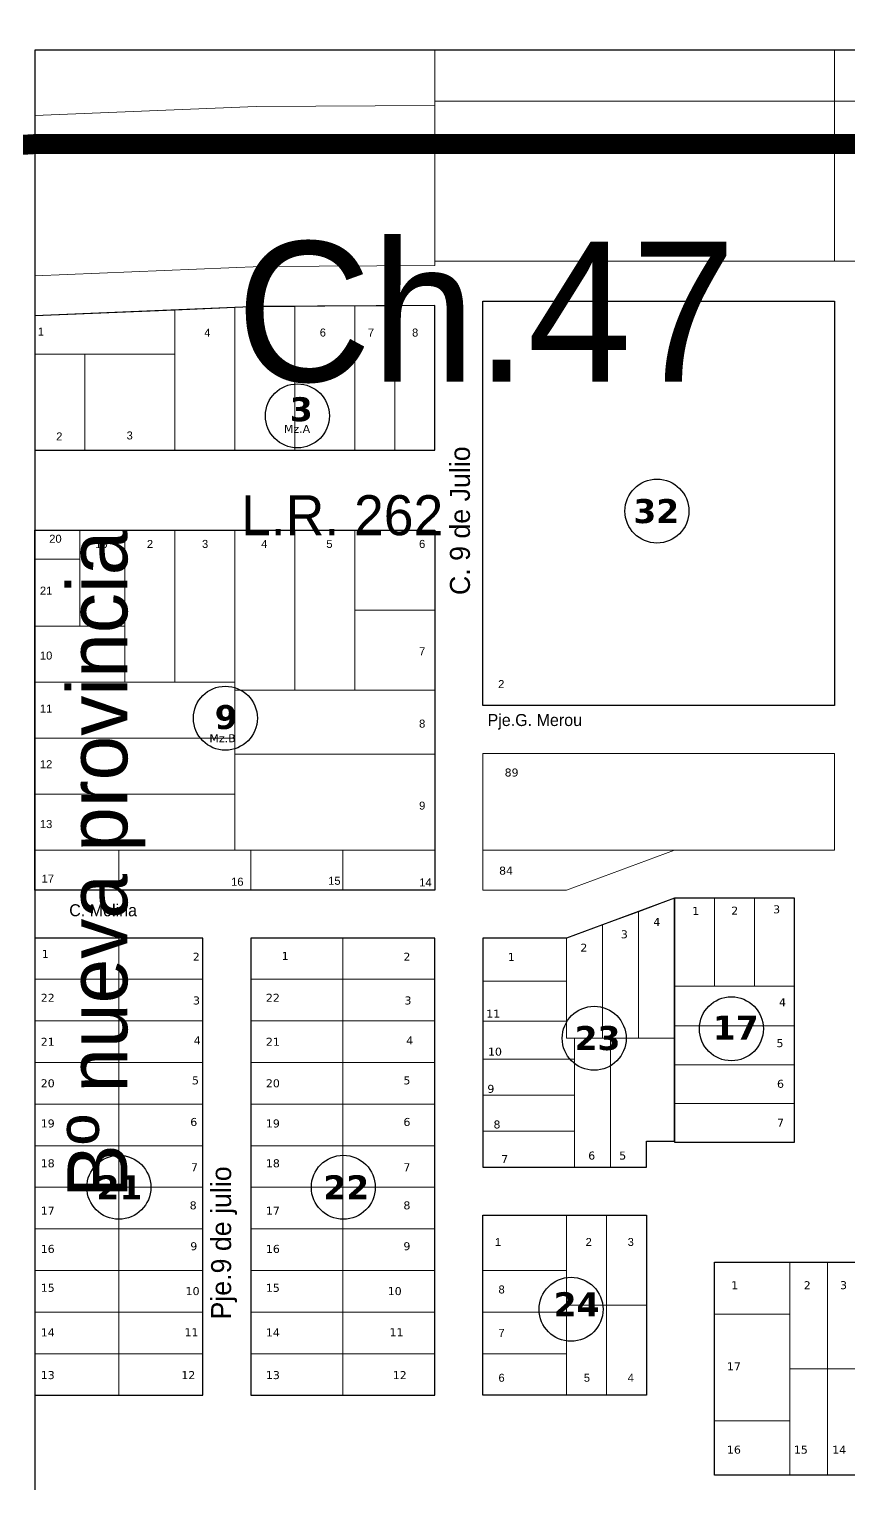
# Model space of a CAD drawing. Header units: millimetres. Extents: x 0 to 6558, y 60 to 10727.
# Drawn here: x 2198.5 to 2403.6, y 7036.7 to 7400.4 of the extents above; entities that cross this region are included whole.
import ezdxf

# ---------------------------------------------------------------- set-up
doc = ezdxf.new("R2010")
doc.units = ezdxf.units.MM
doc.linetypes.add('ACAD_ISO04W100', pattern=[30, 24, -3, 0, -3])
for name, color, linetype, lineweight in [('0 FERROCARRIL', 5, 'Continuous', 18), ('0 NOMBRE DE BARRIOS', 251, 'Continuous', 35), ('0 N° CHACRAS', 253, 'Continuous', 35), ('0 N° DE PARCELA', 255, 'Continuous', 25), ('0 SIG - PARCELAS', 252, 'Continuous', 18)]:
    doc.layers.add(name, color=color, linetype=linetype, lineweight=lineweight)
for name, color, linetype in [('0 NOMBRE DE CALLES', 255, 'Continuous'), ('0 N° DE MANZANA', 255, 'Continuous'), ('0 Nº DE LOTE', 251, 'Continuous'), ('0 SIG - CHACRAS', 253, 'Continuous'), ('0 SIG - MANZANAS', 253, 'Continuous')]:
    doc.layers.add(name, color=color, linetype=linetype)
doc.styles.get("Standard").update_dxf_attribs({"font": 'arial.ttf'})
doc.styles.add('STYLE1', font='arial.ttf')

msp = doc.modelspace()

# ---------------------------------------------------------------- linework, layer by layer
at = {"layer": '0 FERROCARRIL', "color": 253, "linetype": 'ACAD_ISO04W100', "const_width": 5}
msp.add_lwpolyline([(109.624, 6684.639), (525.882, 6828.094), (942.14, 6971.549), (1174.005, 7049.313), (1449.871, 7141.835), (1869.827, 7294.051), (2014.038, 7345.499, -0.0608028), (2199.979, 7371.655), (2736.887, 7371.655, 0.0947228), (2818.9, 7395.432), (2901.999, 7425.105), (3179.979, 7514.739), (3199.979, 7521.095), (4019.364, 7784.447, -0.1059511), (4109.937, 7793.522), (4204, 7793.522)], format="xyb", dxfattribs=at)
at = {"layer": '0 N° DE MANZANA'}
for centre in [(2265.632, 7303.716), (2355.568, 7279.901), (2247.622, 7228.128), (2374.185, 7150.476), (2339.863, 7148.105), (2220.979, 7110.855), (2277.118, 7110.855), (2334.078, 7080.351)]:
    msp.add_circle(centre, 8, dxfattribs=at)
at = {"layer": '0 SIG - CHACRAS'}
msp.add_lwpolyline([(2199.979, 6415.105), (3179.979, 6415.105), (3179.979, 7395.105), (2199.979, 7395.105)], close=True, dxfattribs=at)
at = {"layer": '0 SIG - MANZANAS'}
for points in [[(2311.979, 7332.405), (2399.979, 7332.405), (2399.979, 7231.305), (2311.979, 7231.305)], [(2311.979, 7332.405), (2399.979, 7332.405), (2399.979, 7231.305), (2311.979, 7231.305)], [(2199.979, 7328.735), (2199.979, 7295.105), (2299.979, 7295.105), (2299.979, 7331.325), (2255.992, 7331.02), (2199.979, 7328.735)], [(2199.979, 7275.105), (2299.979, 7275.105), (2299.979, 7185.105), (2199.979, 7185.105)], [(2359.979, 7122.105), (2389.979, 7122.105), (2389.979, 7183.105), (2359.979, 7183.105)], [(2199.979, 7058.855), (2241.979, 7058.855), (2241.979, 7173.105), (2199.979, 7173.105)], [(2253.979, 7058.855), (2299.979, 7058.855), (2299.979, 7173.105), (2253.979, 7173.105)], [(2311.979, 7103.855), (2352.979, 7103.855), (2352.979, 7058.855), (2311.979, 7058.855)], [(2369.979, 7092.105), (2454.579, 7092.105), (2454.579, 7038.855), (2369.979, 7038.855)]]:
    msp.add_lwpolyline(points, close=True, dxfattribs=at)
msp.add_lwpolyline([(2311.979, 7173.105), (2311.979, 7115.855), (2352.979, 7115.855), (2352.979, 7122.355), (2359.979, 7122.355), (2359.979, 7183.105), (2332.979, 7173.105), (2311.979, 7173.105)], dxfattribs=at)
at = {"layer": '0 SIG - PARCELAS'}
for p, q in [((2199.979, 7275.105), (2199.979, 7267.905)), ((2199.979, 7267.905), (2211.229, 7267.905))]:
    msp.add_line(p, q, dxfattribs=at)
for points in [[(2199.979, 7395.105), (2199.979, 7378.775), (2255.353, 7381.034), (2299.979, 7381.325), (2299.979, 7395.105)], [(2399.979, 7382.405), (2299.979, 7382.405), (2299.979, 7395.105), (2399.979, 7395.105)], [(2576.579, 7382.405), (2399.979, 7382.405), (2399.979, 7395.105), (2576.579, 7395.105)], [(2299.979, 7381.325), (2255.353, 7381.034), (2199.979, 7378.775), (2199.979, 7338.735), (2256.532, 7341.042), (2299.979, 7341.325)], [(2399.979, 7342.405), (2576.579, 7342.405), (2576.579, 7382.405), (2399.979, 7382.405)], [(2311.979, 7332.405), (2399.979, 7332.405), (2399.979, 7231.305), (2311.979, 7231.305)], [(2234.979, 7319.105), (2234.979, 7330.163), (2199.979, 7328.735), (2199.979, 7319.105)], [(2279.979, 7331.186), (2264.979, 7331.082), (2264.979, 7295.105), (2279.979, 7295.105)], [(2199.979, 7319.105), (2212.479, 7319.105), (2212.479, 7295.105), (2199.979, 7295.105)], [(2212.479, 7319.105), (2234.979, 7319.105), (2234.979, 7295.105), (2212.479, 7295.105)], [(2211.229, 7275.105), (2199.979, 7275.105), (2199.979, 7251.105), (2211.229, 7251.105)], [(2199.979, 7275.105), (2211.229, 7275.105), (2211.229, 7267.905), (2199.979, 7267.905)], [(2222.479, 7275.105), (2211.229, 7275.105), (2211.229, 7251.105), (2222.479, 7251.105)], [(2222.479, 7237.105), (2234.979, 7237.105), (2234.979, 7275.105), (2222.479, 7275.105)], [(2234.979, 7237.105), (2249.979, 7237.105), (2249.979, 7275.105), (2234.979, 7275.105)], [(2249.979, 7275.105), (2264.979, 7275.105), (2264.979, 7235.105), (2249.979, 7235.105)], [(2264.979, 7275.105), (2279.979, 7275.105), (2279.979, 7235.105), (2264.979, 7235.105)], [(2279.979, 7255.105), (2299.979, 7255.105), (2299.979, 7275.105), (2279.979, 7275.105)], [(2199.979, 7267.905), (2211.229, 7267.905), (2211.229, 7251.105), (2199.979, 7251.105)], [(2279.979, 7235.105), (2299.979, 7235.105), (2299.979, 7255.105), (2279.979, 7255.105)], [(2199.979, 7237.105), (2222.479, 7237.105), (2222.479, 7251.105), (2199.979, 7251.105)], [(2199.979, 7223.105), (2249.979, 7223.105), (2249.979, 7237.105), (2199.979, 7237.105)], [(2249.979, 7219.105), (2299.979, 7219.105), (2299.979, 7235.105), (2249.979, 7235.105)], [(2199.979, 7209.105), (2249.979, 7209.105), (2249.979, 7223.105), (2199.979, 7223.105)], [(2249.979, 7195.105), (2299.979, 7195.105), (2299.979, 7219.105), (2249.979, 7219.105)], [(2311.979, 7219.305), (2399.979, 7219.305), (2399.979, 7195.105), (2311.979, 7195.105)], [(2199.979, 7195.105), (2249.979, 7195.105), (2249.979, 7209.105), (2199.979, 7209.105)], [(2199.979, 7185.105), (2220.979, 7185.105), (2220.979, 7195.105), (2199.979, 7195.105)], [(2220.979, 7185.105), (2253.979, 7185.105), (2253.979, 7195.105), (2220.979, 7195.105)], [(2253.979, 7185.105), (2276.979, 7185.105), (2276.979, 7195.105), (2253.979, 7195.105)], [(2276.979, 7185.105), (2299.979, 7185.105), (2299.979, 7195.105), (2276.979, 7195.105)], [(2350.979, 7179.725), (2350.979, 7148.105), (2359.979, 7148.105), (2359.979, 7183.105)], [(2359.979, 7161.105), (2369.979, 7161.105), (2369.979, 7183.105), (2359.979, 7183.105)], [(2369.979, 7161.105), (2379.979, 7161.105), (2379.979, 7183.105), (2369.979, 7183.105)], [(2379.979, 7161.105), (2389.979, 7161.105), (2389.979, 7183.105), (2379.979, 7183.105)], [(2341.979, 7176.435), (2341.979, 7148.105), (2350.979, 7148.105), (2350.979, 7179.725)], [(2332.979, 7173.105), (2332.979, 7148.105), (2341.979, 7148.105), (2341.979, 7176.435)], [(2199.979, 7162.855), (2220.979, 7162.855), (2220.979, 7173.105), (2199.979, 7173.105)], [(2220.979, 7162.855), (2241.979, 7162.855), (2241.979, 7173.105), (2220.979, 7173.105)], [(2276.979, 7162.855), (2253.979, 7162.855), (2253.979, 7173.105), (2276.979, 7173.105)], [(2276.979, 7162.855), (2299.979, 7162.855), (2299.979, 7173.105), (2276.979, 7173.105)], [(2311.979, 7162.355), (2332.979, 7162.355), (2332.979, 7173.105), (2311.979, 7173.105)], [(2199.979, 7152.455), (2220.979, 7152.455), (2220.979, 7162.855), (2199.979, 7162.855)], [(2220.979, 7152.455), (2241.979, 7152.455), (2241.979, 7162.855), (2220.979, 7162.855)], [(2253.979, 7152.455), (2276.979, 7152.455), (2276.979, 7162.855), (2253.979, 7162.855)], [(2276.979, 7152.455), (2299.979, 7152.455), (2299.979, 7162.855), (2276.979, 7162.855)], [(2311.979, 7152.355), (2332.979, 7152.355), (2332.979, 7162.355), (2311.979, 7162.355)], [(2359.979, 7151.205), (2389.979, 7151.205), (2389.979, 7161.105), (2359.979, 7161.105)], [(2199.979, 7142.055), (2220.979, 7142.055), (2220.979, 7152.455), (2199.979, 7152.455)], [(2220.979, 7142.055), (2241.979, 7142.055), (2241.979, 7152.455), (2220.979, 7152.455)], [(2253.979, 7142.055), (2276.979, 7142.055), (2276.979, 7152.455), (2253.979, 7152.455)], [(2276.979, 7142.055), (2299.979, 7142.055), (2299.979, 7152.455), (2276.979, 7152.455)], [(2311.979, 7142.855), (2334.979, 7142.855), (2334.979, 7148.105), (2332.979, 7148.105), (2332.979, 7152.355), (2311.979, 7152.355)], [(2359.979, 7141.505), (2389.979, 7141.505), (2389.979, 7151.205), (2359.979, 7151.205)], [(2334.979, 7115.855), (2343.979, 7115.855), (2343.979, 7148.105), (2334.979, 7148.105)], [(2343.979, 7148.105), (2343.979, 7115.855), (2352.979, 7115.855), (2352.979, 7122.355), (2359.979, 7122.355), (2359.979, 7148.105)], [(2199.979, 7131.655), (2220.979, 7131.655), (2220.979, 7142.055), (2199.979, 7142.055)], [(2220.979, 7131.655), (2241.979, 7131.655), (2241.979, 7142.055), (2220.979, 7142.055)], [(2253.979, 7131.655), (2276.979, 7131.655), (2276.979, 7142.055), (2253.979, 7142.055)], [(2276.979, 7131.655), (2299.979, 7131.655), (2299.979, 7142.055), (2276.979, 7142.055)], [(2311.979, 7133.855), (2334.979, 7133.855), (2334.979, 7142.855), (2311.979, 7142.855)], [(2359.979, 7131.805), (2389.979, 7131.805), (2389.979, 7141.505), (2359.979, 7141.505)], [(2311.979, 7124.855), (2334.979, 7124.855), (2334.979, 7133.855), (2311.979, 7133.855)], [(2199.979, 7121.255), (2220.979, 7121.255), (2220.979, 7131.655), (2199.979, 7131.655)], [(2220.979, 7121.255), (2241.979, 7121.255), (2241.979, 7131.655), (2220.979, 7131.655)], [(2253.979, 7121.255), (2276.979, 7121.255), (2276.979, 7131.655), (2253.979, 7131.655)], [(2276.979, 7121.255), (2299.979, 7121.255), (2299.979, 7131.655), (2276.979, 7131.655)], [(2359.979, 7122.105), (2389.979, 7122.105), (2389.979, 7131.805), (2359.979, 7131.805)], [(2311.979, 7115.855), (2334.979, 7115.855), (2334.979, 7124.855), (2311.979, 7124.855)], [(2199.979, 7110.855), (2220.979, 7110.855), (2220.979, 7121.255), (2199.979, 7121.255)], [(2220.979, 7110.855), (2241.979, 7110.855), (2241.979, 7121.255), (2220.979, 7121.255)], [(2253.979, 7110.855), (2276.979, 7110.855), (2276.979, 7121.255), (2253.979, 7121.255)], [(2276.979, 7110.855), (2299.979, 7110.855), (2299.979, 7121.255), (2276.979, 7121.255)], [(2199.979, 7100.455), (2220.979, 7100.455), (2220.979, 7110.855), (2199.979, 7110.855)], [(2220.979, 7100.455), (2241.979, 7100.455), (2241.979, 7110.855), (2220.979, 7110.855)], [(2253.979, 7100.455), (2276.979, 7100.455), (2276.979, 7110.855), (2253.979, 7110.855)], [(2276.979, 7100.455), (2299.979, 7100.455), (2299.979, 7110.855), (2276.979, 7110.855)], [(2332.979, 7090.055), (2311.979, 7090.055), (2311.979, 7103.855), (2332.979, 7103.855)], [(2332.979, 7081.355), (2342.979, 7081.355), (2342.979, 7103.855), (2332.979, 7103.855)], [(2342.979, 7081.355), (2352.979, 7081.355), (2352.979, 7103.855), (2342.979, 7103.855)], [(2199.979, 7090.055), (2220.979, 7090.055), (2220.979, 7100.455), (2199.979, 7100.455)], [(2220.979, 7090.055), (2241.979, 7090.055), (2241.979, 7100.455), (2220.979, 7100.455)], [(2253.979, 7090.055), (2276.979, 7090.055), (2276.979, 7100.455), (2253.979, 7100.455)], [(2276.979, 7090.055), (2299.979, 7090.055), (2299.979, 7100.455), (2276.979, 7100.455)], [(2369.979, 7092.105), (2388.779, 7092.105), (2388.779, 7079.105), (2369.979, 7079.105)], [(2388.779, 7092.105), (2398.179, 7092.105), (2398.179, 7065.505), (2388.779, 7065.505)], [(2398.179, 7092.105), (2407.579, 7092.105), (2407.579, 7065.505), (2398.179, 7065.505)], [(2199.979, 7079.655), (2220.979, 7079.655), (2220.979, 7090.055), (2199.979, 7090.055)], [(2220.979, 7079.655), (2241.979, 7079.655), (2241.979, 7090.055), (2220.979, 7090.055)], [(2253.979, 7079.655), (2276.979, 7079.655), (2276.979, 7090.055), (2253.979, 7090.055)], [(2276.979, 7079.655), (2299.979, 7079.655), (2299.979, 7090.055), (2276.979, 7090.055)], [(2311.979, 7079.655), (2332.979, 7079.655), (2332.979, 7090.055), (2311.979, 7090.055)], [(2332.979, 7058.855), (2342.979, 7058.855), (2342.979, 7081.355), (2332.979, 7081.355)], [(2342.979, 7058.855), (2352.979, 7058.855), (2352.979, 7081.355), (2342.979, 7081.355)], [(2199.979, 7069.255), (2220.979, 7069.255), (2220.979, 7079.655), (2199.979, 7079.655)], [(2220.979, 7069.255), (2241.979, 7069.255), (2241.979, 7079.655), (2220.979, 7079.655)], [(2253.979, 7069.255), (2276.979, 7069.255), (2276.979, 7079.655), (2253.979, 7079.655)], [(2276.979, 7069.255), (2299.979, 7069.255), (2299.979, 7079.655), (2276.979, 7079.655)], [(2311.979, 7069.255), (2332.979, 7069.255), (2332.979, 7079.655), (2311.979, 7079.655)], [(2369.979, 7079.105), (2388.779, 7079.105), (2388.779, 7052.455), (2369.979, 7052.455)], [(2199.979, 7058.855), (2220.979, 7058.855), (2220.979, 7069.255), (2199.979, 7069.255)], [(2220.979, 7058.855), (2241.979, 7058.855), (2241.979, 7069.255), (2220.979, 7069.255)], [(2253.979, 7058.855), (2276.979, 7058.855), (2276.979, 7069.255), (2253.979, 7069.255)], [(2276.979, 7058.855), (2299.979, 7058.855), (2299.979, 7069.255), (2276.979, 7069.255)], [(2311.979, 7058.855), (2332.979, 7058.855), (2332.979, 7069.255), (2311.979, 7069.255)], [(2388.779, 7065.505), (2398.179, 7065.505), (2398.179, 7038.855), (2388.779, 7038.855)], [(2398.179, 7065.505), (2407.579, 7065.505), (2407.579, 7038.855), (2398.179, 7038.855)], [(2369.979, 7052.455), (2388.779, 7052.455), (2388.779, 7038.855), (2369.979, 7038.855)]]:
    msp.add_lwpolyline(points, close=True, dxfattribs=at)
for points in [[(2199.979, 7395.105), (2199.979, 7342.405)], [(2299.979, 7382.405), (2299.979, 7342.405), (2399.979, 7342.405), (2399.979, 7382.405), (2299.979, 7382.405)], [(2249.979, 7330.775), (2234.979, 7330.163), (2234.979, 7295.105), (2249.979, 7295.105), (2249.979, 7330.775)], [(2264.979, 7331.082), (2255.992, 7331.02), (2249.979, 7330.775), (2249.979, 7295.105), (2264.979, 7295.105), (2264.979, 7331.082)], [(2289.979, 7331.255), (2279.979, 7331.186), (2279.979, 7295.105), (2289.979, 7295.105), (2289.979, 7331.255)], [(2299.979, 7331.325), (2289.979, 7331.255), (2289.979, 7295.105), (2299.979, 7295.105), (2299.979, 7331.325)], [(2311.979, 7195.105), (2311.979, 7185.105), (2332.979, 7185.105), (2359.929, 7195.105), (2311.979, 7195.105)]]:
    msp.add_lwpolyline(points, dxfattribs=at)

# ---------------------------------------------------------------- texts
at = {"layer": '0 NOMBRE DE BARRIOS', "linetype": 'Continuous', "lineweight": 25, "insert": (2217.859, 7191.622), "char_height": 15, "width": 338.88889, "attachment_point": 5, "rotation": 90}
msp.add_mtext('{\\fBankGothic Lt BT|b0|i0|c0|p34;Bº nueva provincia}', dxfattribs=at)
at = {"layer": '0 NOMBRE DE CALLES', "insert": (2306.321, 7258.913), "char_height": 5, "width": 783.33333, "attachment_point": 4, "rotation": 90}
msp.add_mtext('\\pt10;{\\fBankGothic Lt BT|b0|i0|c0|p34;C. 9 de Julio\\C7; }', dxfattribs=at)
at = {"layer": '0 NOMBRE DE CALLES', "color": 4, "linetype": 'Continuous', "char_height": 3, "width": 783.33333, "attachment_point": 4}
for s, insert in [('\\pt9.9999;{\\fBankGothic Lt BT|b0|i0|c0|p34;\\C256;Pje.G. Merou}', (2313.193, 7227.218)), ('\\pt9.9999;{\\fBankGothic Lt BT|b0|i0|c0|p34;\\C256;C. Molina}', (2208.571, 7180.095))]:
    msp.add_mtext(s, dxfattribs=dict(at, insert=insert))
at = {"layer": '0 NOMBRE DE CALLES', "color": 4, "linetype": 'Continuous', "insert": (2247.301, 7077.8), "char_height": 5, "width": 783.33333, "attachment_point": 4, "rotation": 90}
msp.add_mtext('\\pt10;{\\fBankGothic Lt BT|b0|i0|c0|p34;\\C256;Pje.9 de julio}', dxfattribs=at)
at = {"layer": '0 N° CHACRAS', "linetype": 'Continuous', "insert": (2250.34, 7329.54), "char_height": 35, "width": 338.88889, "attachment_point": 4}
msp.add_mtext('{\\fBankGothic Lt BT|b0|i0|c0|p34;Ch.47}', dxfattribs=at)
at = {"layer": '0 N° DE MANZANA', "char_height": 6, "width": 338.88889, "attachment_point": 4}
for s, insert in [('{\\fVerdana|b1|i0|c0|p34;3}', (2263.735, 7305.304)), ('{\\fVerdana|b1|i0|c0|p34;32}', (2349.652, 7279.852)), ('{\\fVerdana|b1|i0|c0|p34;9}', (2244.938, 7228.36)), ('{\\fVerdana|b1|i0|c0|p34;23}', (2334.979, 7148.105)), ('{\\fVerdana|b1|i0|c0|p34;17}', (2369.542, 7150.798)), ('{\\fVerdana|b1|i0|c0|p34;21}', (2215.372, 7110.855)), ('{\\fVerdana|b1|i0|c0|p34;22}', (2272.132, 7110.855)), ('{\\fVerdana|b1|i0|c0|p34;24}', (2329.729, 7081.616))]:
    msp.add_mtext(s, dxfattribs=dict(at, insert=insert))
at = {"layer": '0 N° DE PARCELA', "char_height": 2, "attachment_point": 4, "style": 'STYLE1'}
for s, insert in [('1', (2200.7, 7324.79)), ('4', (2242.337, 7324.523)), ('5', (2256.265, 7324.523)), ('6', (2271.227, 7324.523)), ('7', (2283.261, 7324.523)), ('8', (2294.311, 7324.523)), ('2', (2205.298, 7298.577)), ('3', (2222.905, 7298.801)), ('{\\fVerdana|b0|i0|c0|p34;Mz.A}', (2262.267, 7300.46)), ('{\\fArial|b0|i0|c238|p34;2}0', (2203.558, 7272.978)), ('19', (2215.088, 7271.649)), ('2', (2227.989, 7271.683)), ('3', (2241.769, 7271.683)), ('4', (2256.576, 7271.683)), ('5', (2272.871, 7271.683)), ('6', (2296.066, 7271.683)), ('{\\fArial|b0|i0|c238|p34;2}1', (2201.221, 7260.007)), ('7', (2296.066, 7244.874)), ('10', (2201.221, 7243.775)), ('2', (2315.832, 7236.658)), ('11', (2201.221, 7230.534)), ('8', (2296.066, 7226.758)), ('{\\fVerdana|b0|i0|c0|p34;Mz.B}', (2243.628, 7223.112)), ('12', (2201.221, 7216.622)), ('\\pt8;{\\fVerdana|b0|i0|c0|p34;89}', (2317.461, 7214.529)), ('9', (2296.066, 7206.255)), ('13', (2201.221, 7201.648)), ('\\pt8;{\\fVerdana|b0|i0|c0|p34;84}', (2316.074, 7189.991)), ('17', (2201.663, 7188.021)), ('16', (2249.046, 7187.234)), ('15', (2273.328, 7187.469)), ('14', (2296.093, 7187.082)), ('\\pt10;{\\fVerdana|b0|i0|c0|p34;1}', (2364.392, 7179.958)), ('\\pt10;{\\fVerdana|b0|i0|c0|p34;2}', (2374.136, 7180.01)), ('\\pt10;{\\fVerdana|b0|i0|c0|p34;3}', (2384.626, 7180.323)), ('\\pt10;{\\fVerdana|b0|i0|c0|p34;4}', (2354.657, 7177.198)), ('\\pt10;{\\fVerdana|b0|i0|c0|p34;3}', (2346.532, 7174.085)), ('\\pt10;{\\fVerdana|b0|i0|c0|p34;1}', (2201.71, 7169.21)), ('\\pt10;{\\fVerdana|b0|i0|c0|p34;2}', (2239.459, 7168.493)), ('\\pt10;{\\fVerdana|b0|i0|c0|p34;2}', (2239.459, 7168.493)), ('\\pt10;{\\fVerdana|b0|i0|c0|p34;1}', (2261.702, 7168.668)), ('\\pt10;{\\fVerdana|b0|i0|c0|p34;1}', (2261.702, 7168.668)), ('\\pt10;{\\fVerdana|b0|i0|c0|p34;2}', (2292.148, 7168.493)), ('\\pt10;{\\fVerdana|b0|i0|c0|p34;2}', (2292.148, 7168.493)), ('\\pt10;{\\fVerdana|b0|i0|c0|p34;1}', (2318.262, 7168.427)), ('\\pt10;{\\fVerdana|b0|i0|c0|p34;2}', (2336.404, 7170.75)), ('\\pt10;{\\fVerdana|b0|i0|c0|p34;22}', (2201.433, 7158.233)), ('\\pt10;{\\fVerdana|b0|i0|c0|p34;3}', (2239.52, 7157.542)), ('\\pt10;{\\fVerdana|b0|i0|c0|p34;22}', (2257.752, 7158.233)), ('\\pt10;{\\fVerdana|b0|i0|c0|p34;3}', (2292.411, 7157.542)), ('\\pt10;{\\fVerdana|b0|i0|c0|p34;4}', (2386.08, 7157.111)), ('\\pt10;{\\fVerdana|b0|i0|c0|p34;11}', (2312.866, 7154.245)), ('\\pt10;{\\fVerdana|b0|i0|c0|p34;21}', (2201.433, 7147.23)), ('\\pt10;{\\fVerdana|b0|i0|c0|p34;4}', (2239.702, 7147.554)), ('\\pt10;{\\fVerdana|b0|i0|c0|p34;21}', (2257.752, 7147.23)), ('\\pt10;{\\fVerdana|b0|i0|c0|p34;4}', (2292.849, 7147.554)), ('\\pt10;{\\fVerdana|b0|i0|c0|p34;5}', (2385.464, 7146.878)), ('\\pt10;{\\fVerdana|b0|i0|c0|p34;10}', (2313.299, 7144.746)), ('\\pt10;{\\fVerdana|b0|i0|c0|p34;20}', (2201.433, 7136.838)), ('\\pt10;{\\fVerdana|b0|i0|c0|p34;5}', (2239.267, 7137.566)), ('\\pt10;{\\fVerdana|b0|i0|c0|p34;20}', (2257.752, 7136.838)), ('\\pt10;{\\fVerdana|b0|i0|c0|p34;5}', (2292.148, 7137.566)), ('\\pt10;{\\fVerdana|b0|i0|c0|p34;9}', (2313.143, 7135.454)), ('\\pt10;{\\fVerdana|b0|i0|c0|p34;6}', (2385.593, 7136.705)), ('\\pt10;{\\fVerdana|b0|i0|c0|p34;19}', (2201.433, 7126.8)), ('\\pt10;{\\fVerdana|b0|i0|c0|p34;6}', (2238.843, 7127.167)), ('\\pt10;{\\fVerdana|b0|i0|c0|p34;19}', (2257.752, 7126.8)), ('\\pt10;{\\fVerdana|b0|i0|c0|p34;6}', (2292.148, 7127.167)), ('\\pt10;{\\fVerdana|b0|i0|c0|p34;8}', (2314.678, 7126.544)), ('\\pt10;{\\fVerdana|b0|i0|c0|p34;7}', (2385.593, 7127.015)), ('\\pt10;{\\fVerdana|b0|i0|c0|p34;18}', (2201.433, 7116.839)), ('\\pt10;{\\fVerdana|b0|i0|c0|p34;18}', (2257.752, 7116.839)), ('\\pt10;{\\fVerdana|b0|i0|c0|p34;7}', (2316.594, 7117.913)), ('\\pt10;{\\fVerdana|b0|i0|c0|p34;6}', (2338.376, 7118.76)), ('\\pt10;{\\fVerdana|b0|i0|c0|p34;5}', (2346.13, 7118.763)), ('\\pt10;{\\fVerdana|b0|i0|c0|p34;7}', (2239.008, 7115.865)), ('\\pt10;{\\fVerdana|b0|i0|c0|p34;7}', (2292.148, 7115.865)), ('\\pt10;{\\fVerdana|b0|i0|c0|p34;8}', (2238.69, 7106.316)), ('\\pt10;{\\fVerdana|b0|i0|c0|p34;8}', (2292.148, 7106.316)), ('\\pt10;{\\fVerdana|b0|i0|c0|p34;17}', (2201.433, 7105.005)), ('\\pt10;{\\fVerdana|b0|i0|c0|p34;17}', (2257.752, 7105.005)), ('\\pt10;{\\fVerdana|b0|i0|c0|p34;16}', (2201.433, 7095.432)), ('\\pt10;{\\fVerdana|b0|i0|c0|p34;9}', (2238.849, 7096.101)), ('\\pt10;{\\fVerdana|b0|i0|c0|p34;16}', (2257.752, 7095.432)), ('\\pt10;{\\fVerdana|b0|i0|c0|p34;9}', (2292.148, 7096.101)), ('1', (2315.015, 7097.175)), ('2', (2337.71, 7097.175)), ('3', (2348.228, 7097.175)), ('\\pt10;{\\fVerdana|b0|i0|c0|p34;15}', (2201.433, 7085.703)), ('\\pt10;{\\fVerdana|b0|i0|c0|p34;10}', (2237.677, 7084.887)), ('\\pt10;{\\fVerdana|b0|i0|c0|p34;15}', (2257.752, 7085.703)), ('\\pt10;{\\fVerdana|b0|i0|c0|p34;10}', (2288.222, 7084.887)), ('8', (2315.928, 7085.297)), ('\\pt10;{\\fVerdana|b0|i0|c0|p34;1}', (2374.135, 7086.37)), ('\\pt10;{\\fVerdana|b0|i0|c0|p34;2}', (2392.276, 7086.37)), ('\\pt10;{\\fVerdana|b0|i0|c0|p34;3}', (2401.346, 7086.37)), ('\\pt10;{\\fVerdana|b0|i0|c0|p34;14}', (2201.433, 7074.562)), ('\\pt10;{\\fVerdana|b0|i0|c0|p34;11}', (2237.407, 7074.636)), ('\\pt10;{\\fVerdana|b0|i0|c0|p34;14}', (2257.752, 7074.562)), ('\\pt10;{\\fVerdana|b0|i0|c0|p34;11}', (2288.693, 7074.636)), ('7', (2315.928, 7074.448)), ('\\pt10;{\\fVerdana|b0|i0|c0|p34;17}', (2373.069, 7066.096)), ('\\pt10;{\\fVerdana|b0|i0|c0|p34;13}', (2201.433, 7063.891)), ('\\pt10;{\\fVerdana|b0|i0|c0|p34;12}', (2236.602, 7063.891)), ('\\pt10;{\\fVerdana|b0|i0|c0|p34;13}', (2257.752, 7063.891)), ('\\pt10;{\\fVerdana|b0|i0|c0|p34;12}', (2289.478, 7063.891)), ('6', (2315.928, 7063.227)), ('5', (2337.266, 7063.227)), ('4', (2348.228, 7063.227)), ('\\pt10;{\\fVerdana|b0|i0|c0|p34;16}', (2373.069, 7045.245)), ('\\pt10;{\\fVerdana|b0|i0|c0|p34;15}', (2389.812, 7045.245)), ('\\pt10;{\\fVerdana|b0|i0|c0|p34;14}', (2399.408, 7045.245))]:
    msp.add_mtext(s, dxfattribs=dict(at, insert=insert))
at = {"layer": '0 Nº DE LOTE', "insert": (2251.557, 7283.871), "char_height": 10, "width": 118.3044, "attachment_point": 1}
msp.add_mtext('{\\fBankGothic Lt BT|b0|i0|c0|p34;L.R. 262}', dxfattribs=at)

doc.saveas('drawing.dxf')
